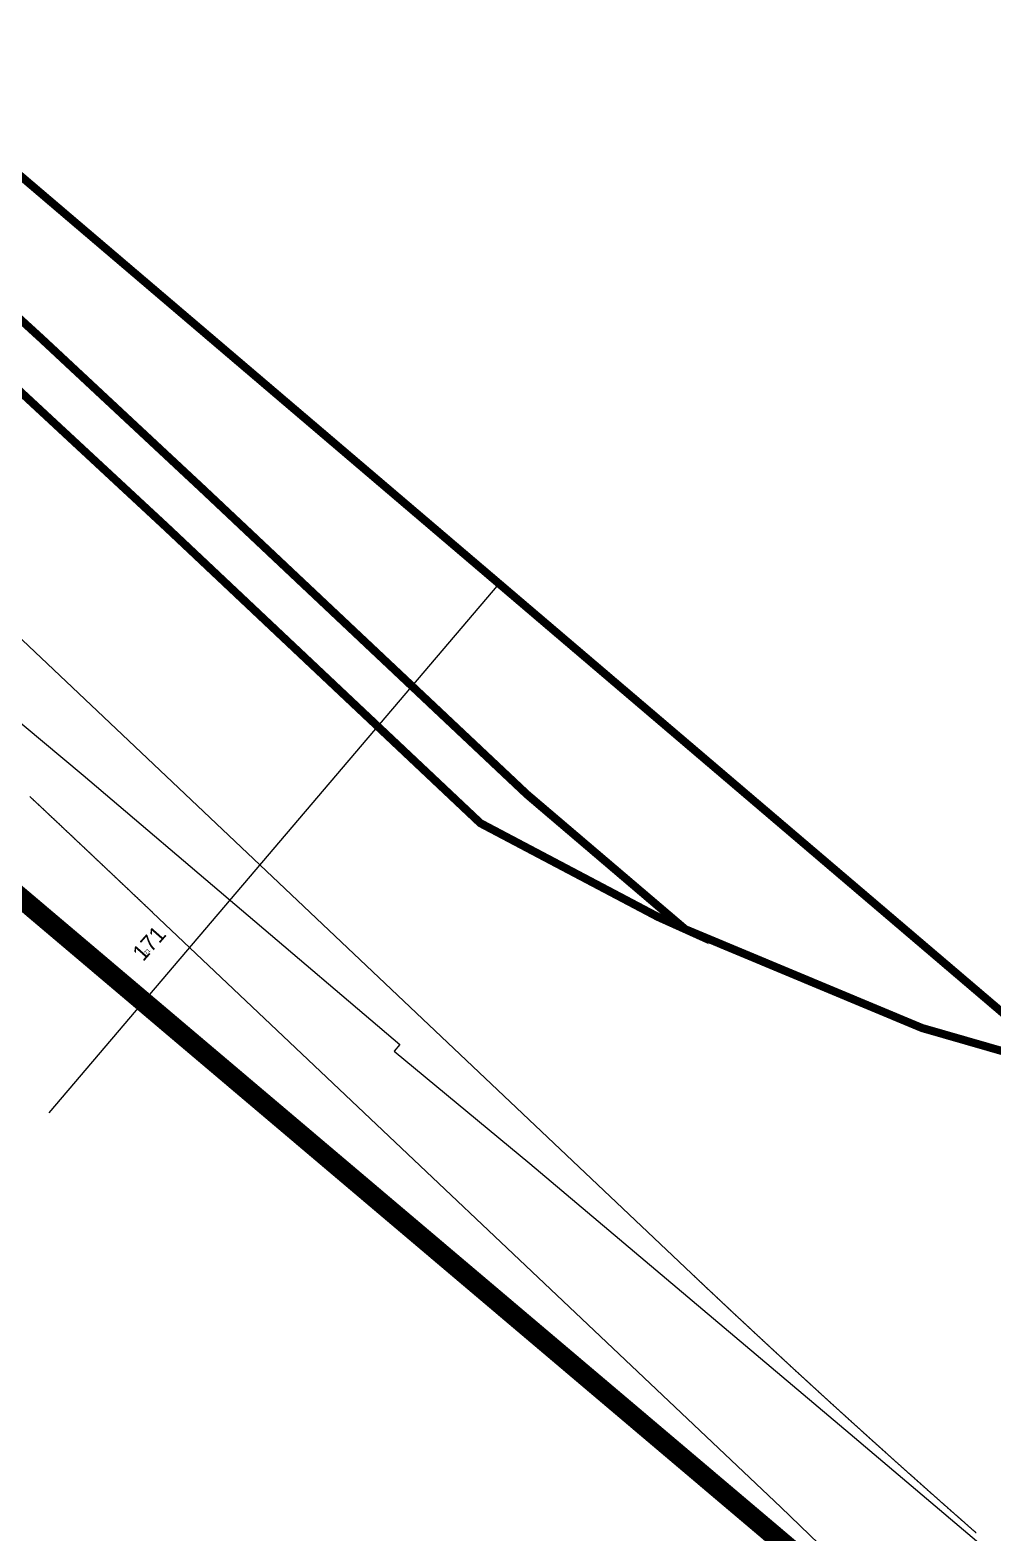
# Model space of a CAD drawing. Extents: x 174934 to 192674, y 648863 to 672607.
# Drawn here: x 182611.9 to 182849.7, y 658775.8 to 659146.6 of the extents above; entities that cross this region are included whole.
import ezdxf

# ---------------------------------------------------------------- set-up
doc = ezdxf.new("R2010")
doc.units = 0
for name, pattern in [('ACAD_ISO03W100', [30, 12, -18]), ('KB', [11, 7, -1.5, 1, -1.5]), ('Over', [13.5, 7, -1.5, 1, -1.5, 1, -1.5]), ('Under', [19.5, 7, -1.5, 7, -1.5, 1, -1.5])]:
    doc.linetypes.add(name, pattern=pattern)
for name, color, linetype, lineweight in [('dim', 255, 'Continuous', 0), ('limerhav', 7, 'ACAD_ISO03W100', 0), ('lishiput', 1, 'KB', 0), ('pbitul', 14, 'Continuous', 0), ('pmisover', 202, 'Over', 0), ('pmisunder', 202, 'Under', 0)]:
    doc.layers.add(name, color=color, linetype=linetype, lineweight=lineweight)
doc.layers.add('HEB_ENTITY', color=3, linetype='Continuous')
doc.styles.get("Standard").update_dxf_attribs({"font": 'HEBTXT'})

# ---------------------------------------------------------------- blocks, each defined once
blk = doc.blocks.new('dim', base_point=(179928.9, 662855))
at = {"layer": 'dim', "linetype": 'ByBlock'}
blk.add_attdef('NUMBER', (179928.9, 662855), '', height=20, dxfattribs=at)
blk = doc.blocks.new('HEB_ENTITY', base_point=(181159.32, 660193.8))
at = {"layer": 'HEB_ENTITY', "linetype": 'ByBlock'}
blk.add_attdef('VAL', (181159.32, 660193.8), '', height=1, dxfattribs=at)
at = {"layer": 'HEB_ENTITY', "linetype": 'ByBlock', "flags": 1}
for tag in ['WIDTH', 'TAG', 'XBASE', 'YBASE', 'PROMPT', 'HEIGHT', 'BLKNAME', 'BLKNUM']:
    blk.add_attdef(tag, (181159.32, 660193.8), '', height=1, dxfattribs=at)

msp = doc.modelspace()

# ---------------------------------------------------------------- linework, layer by layer
at = {"layer": 'dim', "flags": 128}
msp.add_lwpolyline([(182616.65, 658879.49), (182727.77, 659009.99)], dxfattribs=at)
at = {"layer": 'limerhav', "color": 7, "linetype": 'ACAD_ISO03W100', "ltscale": 1.5, "const_width": 2.5, "flags": 128}
msp.add_lwpolyline([(183271.82, 658371.38), (183199.41, 658433.06), (183162.14, 658464.44), (183105.55, 658512.19), (183082.02, 658531.94), (183037.53, 658569.77), (182866.83, 658714.94), (182853.56, 658726.13), (182813.48, 658759.94), (182714.45, 658843.56), (182694.61, 658860.69), (182682.09, 658870.9), (182656.36, 658893), (182635.17, 658911), (182620.44, 658923.44), (182582.72, 658955.38), (182545.34, 658987.19), (182519.75, 659008.81), (182518.23, 659009.84), (182461.02, 659058.44), (182442.58, 659074.25), (182410.27, 659101.63), (182390.61, 659118), (182375.91, 659130.25), (182328.89, 659170.31), (182313.98, 659183.13), (182304.72, 659190.88), (182301.05, 659194.31), (182293.5, 659200.44), (182281.09, 659210.94), (182258.05, 659230.66), (182256.88, 659231.54), (182248.69, 659238.56), (182246.97, 659240), (182235.56, 659249.75), (182231, 659253.69), (182209.16, 659272.44), (182196.94, 659283.13), (182185.55, 659292.88), (182174.11, 659302.31), (182163.25, 659312.25), (182140.25, 659331.94), (182117.83, 659351.38), (182095.19, 659370.94), (182072.14, 659390.69), (182049.34, 659410.38), (182034.22, 659423.08), (182026.19, 659430.06), (182003.27, 659449.19), (181980.42, 659468.56), (181963.5, 659483), (181923.98, 659516.38), (181848.23, 659581.06), (181847.59, 659581.38), (181839.03, 659588.75), (181825.3, 659600.05), (181831.11, 659595.44), (181829.84, 659596.63), (181826.77, 659599.25), (181818.67, 659606.06), (181706.66, 659701.13), (181681, 659722.88), (181610.12, 659783.12), (181586.23, 659803.88), (181531.81, 659850.56), (181506.59, 659872.13), (181493.89, 659883), (181475.54, 659898.46), (181455.94, 659915.13), (181417.86, 659947.69), (181398.84, 659963.63), (181379.7, 659980), (181341.72, 660012.38), (181303.7, 660044.75), (181265.53, 660077.25), (181244.69, 660095), (181240.25, 660098.69), (181227.42, 660109.56), (181189.28, 660142.06), (181146.57, 660178.05), (181125.31, 660152.81), (181121.5, 660148.25), (181105.98, 660130.13), (181076.07, 660094.47), (181060.77, 660076), (181050.17, 660063.25), (181036.92, 660047.25), (181024.73, 660032.4), (181010.31, 660015.56), (180997.06, 659999.38), (180987.2, 659987.75), (180984.94, 659985.03), (180976.86, 659973.36), (180952.34, 659989.56), (180904.2, 660013.19), (180874.41, 660025), (180847.47, 660033.94), (180824.58, 660040.31), (180683.66, 660156.63), (180670.58, 660162.31), (180665.72, 660162.69), (180666.86, 660144.75), (180669.13, 660138), (180661.88, 660136.5), (180636.66, 660145.75), (180608.3, 660157.63), (180554.66, 660183.06), (180513.52, 660198.31), (180475.63, 660213.69), (180464.47, 660216.69), (180458.41, 660216.44), (180431.44, 660166.69), (180421.92, 660142.81), (180398.13, 660094.19), (180363.98, 660033.13), (180430.28, 659991), (180489.56, 659954.87), (180519.45, 659932.63), (180549.84, 659908.13), (180578.39, 659883.56), (180575.36, 659869.52), (180788.04, 659715.94), (180873.97, 659640.02), (181255.16, 659280.36), (181137.28, 659267.75), (181375.13, 659045.13), (181494.5, 658926.69), (181529.22, 658890.5), (181617.06, 658794.49), (181668.21, 658842.77), (181668.8, 658843.36), (181683.36, 658831.86), (181693.55, 658824.15), (181719.81, 658801.92), (181734.51, 658787.01), (181754.73, 658764.84), (181775.91, 658744.82), (181773, 658742.35), (181806.03, 658700.34), (181911.23, 658562), (182011.41, 658432.2), (182011.88, 658434.66), (182131.56, 658277.25), (182213.66, 658153.56), (182352.3, 657913.75), (182356.22, 657918.75), (182369.28, 657896.99), (182454.52, 657754.94), (182537.45, 657619.56), (182551.88, 657594.5), (182554.8, 657597.34), (182565.19, 657580.81), (182574.34, 657593.21), (182576.59, 657589.31), (182584.63, 657576.94), (182632.05, 657500), (182639.61, 657487.77), (182671.45, 657437.34), (182674.98, 657459.75), (182681.36, 657474.56), (182694.86, 657492.11), (182849.69, 657693.31), (182895.08, 657759.81), (182974.89, 657889.37), (183271.82, 658371.38)], dxfattribs=at)
at = {"layer": 'lishiput', "color": 164, "linetype": 'KB', "lineweight": 0, "ltscale": 5, "const_width": 5, "flags": 128}
msp.add_lwpolyline([(190795.24, 653194.33), (190798.08, 653216), (190800.97, 653259.44), (190800.73, 653262.13), (190805.67, 653360), (190810.33, 653461.44), (190813.58, 653524.31), (190815.31, 653576.06), (190817.59, 653623.44), (190819.2, 653663.19), (190820.25, 653688.31), (190822.64, 653747.19), (190823.03, 653762.75), (190825.28, 653808.13), (190827.47, 653861.38), (190829.27, 653901), (190831.7, 653946.38), (190831.97, 653957), (190832.16, 653962.38), (190832.88, 653982.19), (190834.03, 654014.75), (190835.69, 654063), (190838.13, 654108.13), (190838.45, 654117.87), (190839.82, 654158.97), (190841.98, 654205.39), (190774.55, 654252.89), (190693.87, 654324.75), (190509.69, 654457.97), (190390.42, 654557.88), (190353.58, 654587.68), (190336.04, 654592.94), (190220, 654684.86), (190160.36, 654723.42), (190098.97, 654749.71), (189965.66, 654816.32), (189825.34, 654875.92), (189701.88, 654926.88), (189561.91, 655002.46), (189559.06, 655003.26), (189557.05, 655003.99), (189555.06, 655004.74), (189553.08, 655005.54), (189551.12, 655006.36), (189549.17, 655007.22), (189547.24, 655008.12), (189545.32, 655009.05), (189543.19, 655010.13), (189540.79, 655011.36), (189538.41, 655012.64), (189536.05, 655013.96), (189533.72, 655015.32), (189531.4, 655016.72), (189529.12, 655018.16), (189526.86, 655019.63), (189524.62, 655021.15), (189522.41, 655022.71), (189520.23, 655024.31), (189518.08, 655025.94), (189515.96, 655027.61), (189513.86, 655029.32), (189509.98, 655032.66), (189487.31, 655057.26), (189412.66, 655146.94), (189339.16, 655217.44), (189236.85, 655339.77), (189140.58, 655463.83), (189127.45, 655467.29), (189008.72, 655599), (188960.05, 655657.44), (188917.63, 655699.19), (188905.55, 655710.81), (188846.69, 655759.38), (188782.89, 655802.38), (188716.28, 655838), (188644.23, 655867.25), (188569.7, 655889.44), (188491.75, 655904.63), (188413.59, 655910.94), (188403.08, 655911.25), (188403.67, 655911.75), (188363.36, 655918.66), (188236.19, 655914.05), (188145.98, 655891.89), (188071.31, 655867.71), (188000.8, 655842.15), (187935.12, 655806.22), (187869.52, 655752.82), (187670.8, 655609.11), (187639.69, 655653.32), (187603.74, 655728.62), (187579.67, 655788.5), (187517.19, 655954.17), (187317.62, 656461.24), (187216.47, 656679), (187211.42, 656692.27), (187199.47, 656723.94), (187189.89, 656749.06), (187184.25, 656764.06), (187179.72, 656775.89), (187172.02, 656796), (187168.56, 656804.83), (187159.39, 656829.69), (187153.86, 656844.31), (187148.88, 656857.52), (187136.01, 656892.19), (187124.59, 656923.47), (187118.14, 656940.44), (187116.36, 656945.2), (187112.11, 656956.75), (187106.62, 656971.15), (187094.66, 657002.92), (187083.48, 657032.84), (187075.65, 657053.69), (187073.31, 657059.38), (187064.44, 657082.94), (187040.83, 657145.61), (187033.64, 657164.69), (187025.1, 657187.85), (187022.14, 657195.89), (187017.58, 657208.25), (187008.94, 657230.75), (187005, 657238.38), (187000.31, 657246.5), (186995.84, 657254.5), (186990.45, 657264), (186985.86, 657271.27), (186984.25, 657273.43), (186983.03, 657275), (186981.78, 657276.55), (186980.51, 657278.08), (186979.2, 657279.59), (186977.88, 657281.07), (186976.52, 657282.54), (186975.15, 657283.97), (186973.74, 657285.38), (186972.32, 657286.77), (186970.87, 657288.13), (186969.39, 657289.47), (186967.89, 657290.78), (186966.37, 657292.07), (186964.83, 657293.33), (186963.27, 657294.56), (186961.68, 657295.76), (186960.07, 657296.93), (186953.31, 657301), (186947.61, 657304.44), (186927.05, 657314.6), (186917.78, 657319.19), (186903.26, 657326.33), (186871.19, 657342.06), (186863.08, 657345.31), (186854.95, 657348.75), (186849.59, 657350.83), (186841.77, 657353.86), (186815.77, 657363.94), (186793.38, 657372.63), (186765.05, 657383.7), (186753.58, 657388.19), (186726.27, 657397.69), (186702.84, 657404.13), (186678.47, 657411.13), (186326.71, 657430.73), (186001.44, 657393.8), (185966.6, 657561.45), (185581.86, 657492.49), (185570.36, 657599.2), (185949.84, 657663.22), (185910.69, 657877.26), (186107.82, 657909.28), (186115.38, 657957.31), (186111.27, 657995.07), (186103.88, 658028.72), (186094.02, 658057.45), (186071.85, 658092.74), (186034.06, 658137.89), (186110.45, 658225.71), (186130.99, 658204.37), (186141.66, 658180.57), (186170.41, 658149.38), (186194.23, 658119.01), (186204.09, 658091.1), (186209.02, 658038.57), (186212.3, 657943.36), (186349.47, 657936.79), (186355.22, 657977.01), (186406.97, 657975.37), (186461.53, 657976.17), (186502.6, 657977.82), (186539.56, 657978.64), (186584.74, 657983.56), (186626.63, 657995.05), (186664.41, 658015.57), (186702.2, 658036.09), (186732.59, 658054.97), (186767.08, 658079.6), (186811.85, 658116.03), (186874.27, 658174.31), (186820.49, 658207.24), (186763.56, 658244.18), (186647.47, 658314.38), (186590.65, 658348.87), (186566.65, 658332.19), (186536.09, 658310.9), (186517.33, 658298), (186474.21, 658268.32), (186424.12, 658234.12), (186423.17, 658233.48), (186389.98, 658210.43), (186264.73, 658236.37), (186268.05, 658250.3), (186268.21, 658250.95), (186322.88, 658479.4), (186326.25, 658493.96), (186339.25, 658550.13), (186360.64, 658642.59), (186382.58, 658735.57), (186382.94, 658737.09), (185899.63, 658856.72), (185899.31, 658855.34), (185883.11, 658785.83), (185847.64, 658629.49), (185844.41, 658617.84), (185842.54, 658614.51), (185840.14, 658604.62), (185838.48, 658596.78), (185823.62, 658596.6), (185799.25, 658593.6), (185792.17, 658591.24), (185772.8, 658584.06), (185761.81, 658579.24), (185754.16, 658574.43), (185748.62, 658571.15), (185729.5, 658550), (185726.7, 658546.87), (185715.34, 658536.71), (185712.5, 658534.86), (185712.33, 658534.79), (185709.41, 658533.73), (185705.18, 658533.38), (185700.67, 658533.38), (185697.51, 658534.15), (185694.06, 658535.63), (185691.18, 658537.41), (185686.87, 658540.33), (185674.95, 658551.21), (185623.1, 658615.33), (185619.18, 658620.77), (185618.63, 658621.49), (185616.41, 658624.38), (185602.83, 658642.03), (185599.73, 658646.83), (185596.84, 658651.3), (185593.08, 658658.24), (185592.59, 658659.15), (185592.09, 658660.26), (185588.66, 658667.98), (185585.76, 658674.02), (185584.63, 658676.37), (185583.75, 658678.77), (185580.7, 658687.05), (185577.32, 658697.95), (185576.37, 658703.27), (185576.02, 658705.23), (185574.38, 658715.3), (185574.13, 658719.95), (185574.03, 658722.19), (185573.99, 658723.34), (185574.08, 658725.43), (185574.16, 658727.38), (185574.56, 658731.17), (185575.49, 658736.02), (185576.19, 658738.92), (185576.31, 658739.42), (185577.45, 658743.13), (185579.24, 658747.63), (185580.92, 658751.17), (185581.95, 658753.22), (185582.7, 658754.71), (185584.7, 658758.21), (185586.88, 658761.78), (185588.95, 658764.6), (185594.53, 658770.89), (185595.28, 658771.74), (185595.95, 658772.57), (185596.45, 658773.21), (185596.92, 658773.85), (185597.32, 658774.46), (185597.88, 658775.35), (185598.56, 658776.75), (185598.74, 658777.25), (185598.99, 658778.28), (185599.17, 658779.46), (185599.17, 658780.39), (185598.92, 658789.35), (185598.53, 658792.61), (185598.14, 658794.09), (185597.71, 658795.78), (185597.22, 658797.55), (185596.76, 658799.2), (185593.11, 658807.18), (185592.46, 658808.6), (185591.13, 658811.22), (185589.1, 658814.11), (185587.38, 658816.5), (185586.92, 658817.11), (185585.49, 658819.04), (185584.42, 658820.24), (185583.77, 658820.97), (185582.57, 658822.41), (185581.74, 658823.4), (185579.63, 658825.47), (185577.34, 658827.5), (185574.95, 658829.36), (185572.41, 658831.08), (185569.7, 658832.65), (185567.08, 658833.85), (185550.56, 658841.31), (185535.8, 658847.03), (185523.79, 658851.06), (185508.23, 658854.1), (185480.68, 658859.91), (185471.99, 658861.41), (185457.79, 658863.65), (185443.25, 658866.92), (185435.6, 658869.04), (185425.76, 658872.03), (185425.76, 658872.03), (185402.19, 658878.75), (185376.73, 658888.13), (185372.8, 658889.06), (185367.91, 658889.44), (185362.47, 658889.06), (185355.98, 658886.81), (185350.14, 658882.5), (185344.25, 658877.56), (185337.84, 658871.75), (185334.05, 658867), (185332.45, 658864.94), (185330.72, 658860.31), (185326.78, 658853.06), (185324.14, 658845.13), (185322.94, 658841.44), (185322.02, 658833.81), (185321.39, 658824.88), (185321.92, 658797.88), (185322.22, 658786.94), (185320.86, 658772.88), (185320.41, 658768.88), (185319.69, 658766.25), (185317.77, 658762.38), (185315.11, 658759.13), (185312.75, 658757.88), (185306.08, 658755.13), (185289.73, 658751.19), (185281.3, 658749.5), (185275.05, 658749.31), (185268.58, 658749.63), (185259.19, 658751.06), (185253.22, 658752.31), (185244.2, 658755.38), (185238.17, 658758.25), (185231.66, 658761.63), (185221.64, 658766.81), (185198.45, 658779.56), (185187.22, 658786.44), (185178.03, 658791.5), (185167.69, 658797.63), (185158.02, 658802.44), (185145.27, 658805.81), (185134.83, 658807.75), (185124.78, 658808), (185112.56, 658807.13), (185103.35, 658805.04), (185079.13, 658793.36), (185065.97, 658782.13), (185060.14, 658776.06), (185052.47, 658767.81), (185046.41, 658760.94), (185038.44, 658750.69), (185030.67, 658740.75), (185026.17, 658739.13), (185019.66, 658739.56), (185006.36, 658743), (184996.42, 658747.75), (184988.3, 658753), (184980.91, 658760.5), (184973, 658771.63), (184965.3, 658784.63), (184961.47, 658793), (184955.3, 658807.25), (184950.73, 658823.44), (184946.36, 658842.69), (184943.98, 658860.06), (184942.63, 658871.88), (184943.17, 658882.38), (184944.92, 658892.81), (184945.19, 658897.13), (184944.55, 658900.81), (184937.17, 658914.25), (184929.33, 658928.38), (184925.73, 658933.25), (184918.5, 658942.25), (184914.11, 658946.75), (184905.31, 658955.63), (184894.8, 658965), (184884.08, 658973.88), (184877.06, 658978.44), (184864.56, 658984.13), (184852.8, 658989.13), (184846.39, 658990.75), (184834.83, 658992.19), (184816.67, 658994.19), (184802.42, 658996), (184790.8, 658997.63), (184779.58, 659001.44), (184773.61, 659006.19), (184767.25, 659012.56), (184763.09, 659019.06), (184757, 659030.5), (184753.06, 659040.19), (184747.14, 659059.72), (184745.56, 659069.03), (184746.12, 659101.17), (184745.62, 659119.64), (184744.54, 659148.84), (184741.58, 659157.36), (184740.65, 659166.2), (184742.07, 659175.31), (184747.51, 659188.89), (184750.05, 659203.81), (184750.9, 659211.11), (184750.9, 659215.86), (184750.56, 659219.08), (184748.69, 659222.13), (184745.49, 659225.4), (184733.76, 659232.37), (184712.91, 659243.88), (184688.84, 659252.03), (184666.11, 659257.19), (184655.65, 659258.38), (184645.9, 659259.56), (184632.58, 659258.38), (184616.89, 659256), (184601.67, 659252.67), (184586.35, 659244.07), (184568.06, 659239.55), (184552.76, 659236.9), (184541.65, 659235.39), (184530, 659239.16), (184513.4, 659251.65), (184493.24, 659274.22), (184479.83, 659289.29), (184468.71, 659298.42), (184458.74, 659308.67), (184447.36, 659318.02), (184437.56, 659325.47), (184427.54, 659333.41), (184418.46, 659339.58), (184410.75, 659343.78), (184400.89, 659348.26), (184391.96, 659351.7), (184380.12, 659354.38), (184368.49, 659354.55), (184354.96, 659353.15), (184341.06, 659349.35), (184323.93, 659342.96), (184296.18, 659332.85), (184278.9, 659333.55), (184264.67, 659333.8), (184246.76, 659333.49), (184227.82, 659331.69), (184207.29, 659328.8), (184187.16, 659327.21), (184174.49, 659329.42), (184162.32, 659333.95), (184149.7, 659339.88), (184138.11, 659345.92), (184129.92, 659353.7), (184122.76, 659366.34), (184116.56, 659377.54), (184112.02, 659386.6), (184105.01, 659395.79), (184099.28, 659401.81), (184093.1, 659407.99), (184087.82, 659411.6), (184081.34, 659416.27), (184072.55, 659419.7), (184063.99, 659421.84), (184055.66, 659422.43), (184046.09, 659421.86), (184037.24, 659420.56), (184028.51, 659416.9), (184019.77, 659412.3), (184010.84, 659403.21), (183998.15, 659387.43), (183993.43, 659381.57), (183989.65, 659376.08), (183983.96, 659365.34), (183980.34, 659356.35), (183977.02, 659347.37), (183972.45, 659337.28), (183966.56, 659326.47), (183964.66, 659323.38), (183961.71, 659318.6), (183955.23, 659313.08), (183950.66, 659308.76), (183945.86, 659305.16), (183936.97, 659302.28), (183924.95, 659299.64), (183912.46, 659302.76), (183897.81, 659308.76), (183880.99, 659317.88), (183865.03, 659328), (183843.7, 659296), (183831.33, 659275.53), (183823.78, 659264.06), (183816.23, 659251.44), (183812.09, 659244.53), (183809.34, 659240.04), (183777.48, 659188.42), (183771.89, 659179.42), (183754.18, 659150.96), (183750.85, 659145.36), (183742.85, 659131.79), (183709.5, 659077.28), (183696.22, 659055.47), (183665.71, 659005.13), (183664.79, 659003.65), (183662.28, 658999.6), (183653.66, 658985.73), (183642.76, 658968.61), (183637.5, 658960.36), (183614.99, 658925.09), (183611.72, 658919.94), (183606.36, 658911.49), (183571.86, 658857.12), (183539.92, 658806.75), (183530.93, 658792.58), (183527.48, 658787.14), (183517.98, 658772.19), (183517.78, 658771.86), (183513.15, 658764.56), (183502.48, 658747.73), (183497.97, 658740.64), (183497.89, 658740.5), (183476.18, 658706.26), (183444.18, 658655.82), (183440.36, 658649.8), (183419.89, 658617.55), (183283.65, 658418.1), (183259.08, 658385.53), (183243.85, 658395.21), (183082.02, 658531.94), (182866.83, 658714.94), (182375.91, 659130.25), (182174.11, 659302.31), (182049.34, 659410.38), (181613.72, 659780.06), (181493.89, 659883), (181146.58, 660178.06), (180975.89, 659974), (180952.34, 659989.56), (180904.2, 660013.19), (180874.41, 660025), (180847.47, 660033.94), (180824.58, 660040.31), (180683.66, 660156.63), (180670.58, 660162.31), (180665.72, 660162.69), (180666.86, 660144.75), (180669.13, 660138), (180661.88, 660136.5), (180636.66, 660145.75), (180608.3, 660157.63), (180554.66, 660183.06), (180513.52, 660198.31), (180475.63, 660213.69), (180464.47, 660216.69), (180458.41, 660216.44), (180431.44, 660166.69), (180421.92, 660142.81), (180398.13, 660094.19), (180363.98, 660033.13), (180430.28, 659991), (180482.06, 659959.44), (180495.09, 659950.75), (180519.45, 659932.63), (180549.84, 659908.13), (180578.39, 659883.56), (180575.36, 659869.52)], dxfattribs=at)
at = {"layer": 'pbitul', "flags": 128}
for points in [[(182402.66, 659150.75), (182426.53, 659130.81), (182462.17, 659100.56), (182478.86, 659086.44), (182556.02, 659020.81), (182566.19, 659011.88), (182625.08, 658962.75), (182703.24, 658896.3), (182701.88, 658894.66), (182735.36, 658866.94), (182814.45, 658800.31), (182953.27, 658682.73)], [(182377, 659133), (182392.11, 659119.84), (182409.06, 659105.75), (182427.16, 659090.05), (182432.47, 659085.43), (182456.74, 659062.23), (182519.75, 659008.81), (182597.91, 658942.44), (182635.17, 658911), (182656.36, 658893), (182682.09, 658870.9), (182694.61, 658860.69), (182714.45, 658843.56), (182763.97, 658801.75), (182833.52, 658743.03)], [(182845.55, 658775.82), (182845.47, 658775.88), (182845.39, 658775.95), (182845.32, 658776.01), (182845.24, 658776.08), (182845.17, 658776.15), (182845.09, 658776.21), (182845.02, 658776.28), (182844.94, 658776.34), (182844.87, 658776.41), (182844.79, 658776.48), (182844.72, 658776.54), (182844.64, 658776.61), (182844.57, 658776.67), (182844.49, 658776.74), (182844.42, 658776.81), (182844.34, 658776.87), (182844.27, 658776.94), (182844.19, 658777), (182844.12, 658777.07), (182844.04, 658777.14), (182843.97, 658777.2), (182843.89, 658777.27), (182843.82, 658777.33), (182843.74, 658777.4), (182843.67, 658777.47), (182843.59, 658777.53), (182843.52, 658777.6), (182843.44, 658777.66), (182843.37, 658777.73), (182843.29, 658777.8), (182843.21, 658777.86), (182843.14, 658777.93), (182843.06, 658777.99), (182842.99, 658778.06), (182842.91, 658778.13), (182842.84, 658778.19), (182842.76, 658778.26), (182842.69, 658778.32), (182842.61, 658778.39), (182842.54, 658778.46), (182842.46, 658778.52), (182842.39, 658778.59), (182842.31, 658778.65), (182842.24, 658778.72), (182842.16, 658778.79), (182842.09, 658778.85), (182842.01, 658778.92), (182841.94, 658778.98), (182841.86, 658779.05), (182841.79, 658779.12), (182841.71, 658779.18), (182841.64, 658779.25), (182841.56, 658779.31), (182841.49, 658779.38), (182841.41, 658779.45), (182841.34, 658779.51), (182841.26, 658779.58), (182841.19, 658779.64), (182841.11, 658779.71), (182841.04, 658779.78), (182840.96, 658779.84), (182840.89, 658779.91), (182840.81, 658779.98), (182840.74, 658780.04), (182840.66, 658780.11), (182840.59, 658780.17), (182840.51, 658780.24), (182840.44, 658780.31), (182840.36, 658780.37), (182840.29, 658780.44), (182840.21, 658780.5), (182840.14, 658780.57), (182840.06, 658780.64), (182839.99, 658780.7), (182839.91, 658780.77), (182839.84, 658780.83), (182839.76, 658780.9), (182839.69, 658780.97), (182839.61, 658781.03), (182839.54, 658781.1), (182839.46, 658781.17), (182839.39, 658781.23), (182839.31, 658781.3), (182839.24, 658781.36), (182839.16, 658781.43), (182839.09, 658781.5), (182839.01, 658781.56), (182838.94, 658781.63), (182838.86, 658781.69), (182838.79, 658781.76), (182838.71, 658781.83), (182838.64, 658781.89), (182838.56, 658781.96), (182838.49, 658782.03), (182838.41, 658782.09), (182838.34, 658782.16), (182838.26, 658782.22), (182838.19, 658782.29), (182838.11, 658782.36), (182838.04, 658782.42), (182837.96, 658782.49), (182837.89, 658782.55), (182837.81, 658782.62), (182837.74, 658782.69), (182837.66, 658782.75), (182837.59, 658782.82), (182837.51, 658782.89), (182837.44, 658782.95), (182837.36, 658783.02), (182837.29, 658783.08), (182837.21, 658783.15), (182837.14, 658783.22), (182837.06, 658783.28), (182836.99, 658783.35), (182836.91, 658783.42), (182836.84, 658783.48), (182836.76, 658783.55), (182836.69, 658783.61), (182836.61, 658783.68), (182836.54, 658783.75), (182836.46, 658783.81), (182836.39, 658783.88), (182836.31, 658783.95), (182836.24, 658784.01), (182836.16, 658784.08), (182836.09, 658784.14), (182836.01, 658784.21), (182835.94, 658784.28), (182835.86, 658784.34), (182835.79, 658784.41), (182835.72, 658784.48), (182835.64, 658784.54), (182835.57, 658784.61), (182835.49, 658784.68), (182835.42, 658784.74), (182835.34, 658784.81), (182835.27, 658784.87), (182835.19, 658784.94), (182835.12, 658785.01), (182835.04, 658785.07), (182834.97, 658785.14), (182834.89, 658785.21), (182834.82, 658785.27), (182834.74, 658785.34), (182834.67, 658785.4), (182834.59, 658785.47), (182834.52, 658785.54), (182834.44, 658785.6), (182834.37, 658785.67), (182834.29, 658785.74), (182834.22, 658785.8), (182834.14, 658785.87), (182834.07, 658785.94), (182833.99, 658786), (182833.92, 658786.07), (182833.84, 658786.13), (182833.77, 658786.2), (182833.69, 658786.27), (182833.62, 658786.33), (182833.55, 658786.4), (182833.47, 658786.47), (182833.4, 658786.53), (182833.32, 658786.6), (182833.25, 658786.67), (182833.17, 658786.73), (182833.1, 658786.8), (182833.02, 658786.86), (182832.95, 658786.93), (182832.87, 658787), (182832.8, 658787.06), (182832.72, 658787.13), (182832.65, 658787.2), (182832.57, 658787.26), (182832.5, 658787.33), (182832.42, 658787.4), (182832.35, 658787.46), (182832.27, 658787.53), (182832.2, 658787.6), (182832.12, 658787.66), (182832.05, 658787.73), (182831.98, 658787.79), (182831.9, 658787.86), (182831.83, 658787.93), (182831.75, 658787.99), (182831.68, 658788.06), (182831.6, 658788.13), (182831.53, 658788.19), (182831.45, 658788.26), (182831.38, 658788.33), (182831.3, 658788.39), (182831.23, 658788.46), (182831.15, 658788.53), (182831.08, 658788.59), (182831, 658788.66), (182830.93, 658788.73), (182830.85, 658788.79), (182830.78, 658788.86), (182830.71, 658788.92), (182830.63, 658788.99), (182830.56, 658789.06), (182830.48, 658789.12), (182830.41, 658789.19), (182830.33, 658789.26), (182830.26, 658789.32), (182830.18, 658789.39), (182830.11, 658789.46), (182830.03, 658789.52), (182829.96, 658789.59), (182829.88, 658789.66), (182829.81, 658789.72), (182829.73, 658789.79), (182829.66, 658789.86), (182829.58, 658789.92), (182829.51, 658789.99), (182829.44, 658790.06), (182829.36, 658790.12), (182829.29, 658790.19), (182829.21, 658790.26), (182829.14, 658790.32), (182829.06, 658790.39), (182828.99, 658790.45), (182828.91, 658790.52), (182828.84, 658790.59), (182828.76, 658790.65), (182828.69, 658790.72), (182828.61, 658790.79), (182828.54, 658790.85), (182828.47, 658790.92), (182828.39, 658790.99), (182828.32, 658791.05), (182828.24, 658791.12), (182828.17, 658791.19), (182828.09, 658791.25), (182828.02, 658791.32), (182827.94, 658791.39), (182827.87, 658791.45), (182827.79, 658791.52), (182827.72, 658791.59), (182827.65, 658791.65), (182827.57, 658791.72), (182827.5, 658791.79), (182827.42, 658791.85), (182827.35, 658791.92), (182827.27, 658791.99), (182827.2, 658792.05), (182827.12, 658792.12), (182827.05, 658792.19), (182826.97, 658792.25), (182826.9, 658792.32), (182826.82, 658792.39), (182826.75, 658792.45), (182826.68, 658792.52), (182826.6, 658792.59), (182826.53, 658792.65), (182826.45, 658792.72), (182826.38, 658792.79), (182826.3, 658792.85), (182826.23, 658792.92), (182826.15, 658792.99), (182826.08, 658793.05), (182826, 658793.12), (182825.93, 658793.19), (182825.86, 658793.25), (182825.78, 658793.32), (182825.71, 658793.39), (182825.63, 658793.45), (182825.56, 658793.52), (182825.48, 658793.59), (182825.41, 658793.65), (182825.33, 658793.72), (182825.26, 658793.79), (182825.19, 658793.85), (182825.11, 658793.92), (182825.04, 658793.99), (182824.96, 658794.05), (182824.89, 658794.12), (182824.81, 658794.19), (182824.74, 658794.25), (182824.66, 658794.32), (182824.59, 658794.39), (182824.52, 658794.45), (182824.44, 658794.52), (182824.37, 658794.59), (182824.29, 658794.65), (182824.22, 658794.72), (182824.14, 658794.79), (182824.07, 658794.85), (182823.99, 658794.92), (182823.92, 658794.99), (182823.84, 658795.05), (182823.77, 658795.12), (182823.7, 658795.19), (182823.62, 658795.26), (182823.55, 658795.32), (182823.47, 658795.39), (182823.4, 658795.46), (182823.32, 658795.52), (182823.25, 658795.59), (182823.18, 658795.66), (182823.1, 658795.72), (182823.03, 658795.79), (182822.95, 658795.86), (182822.88, 658795.92), (182822.8, 658795.99), (182822.73, 658796.06), (182822.65, 658796.12), (182822.58, 658796.19), (182822.51, 658796.26), (182822.43, 658796.32), (182822.36, 658796.39), (182822.28, 658796.46), (182822.21, 658796.52), (182822.13, 658796.59), (182822.06, 658796.66), (182821.98, 658796.73), (182821.91, 658796.79), (182821.84, 658796.86), (182821.76, 658796.93), (182821.69, 658796.99), (182821.61, 658797.06), (182821.54, 658797.13), (182821.46, 658797.19), (182821.39, 658797.26), (182821.32, 658797.33), (182821.24, 658797.39), (182821.17, 658797.46), (182821.09, 658797.53), (182821.02, 658797.59), (182820.94, 658797.66), (182820.87, 658797.73), (182820.8, 658797.8), (182820.72, 658797.86), (182820.65, 658797.93), (182820.57, 658798), (182820.5, 658798.06), (182820.42, 658798.13), (182820.35, 658798.2), (182820.27, 658798.26), (182820.2, 658798.33), (182820.13, 658798.4), (182820.05, 658798.46), (182819.98, 658798.53), (182819.9, 658798.6), (182819.83, 658798.66), (182819.75, 658798.73), (182819.68, 658798.8), (182819.61, 658798.87), (182819.53, 658798.93), (182819.46, 658799), (182819.38, 658799.07), (182819.31, 658799.13), (182819.23, 658799.2), (182819.16, 658799.27), (182819.09, 658799.33), (182819.01, 658799.4), (182818.94, 658799.47), (182818.86, 658799.54), (182818.79, 658799.6), (182818.71, 658799.67), (182818.64, 658799.74), (182818.57, 658799.8), (182818.49, 658799.87), (182818.42, 658799.94), (182818.34, 658800), (182818.27, 658800.07), (182818.2, 658800.14), (182818.12, 658800.21), (182818.05, 658800.27), (182817.97, 658800.34), (182817.9, 658800.41), (182817.82, 658800.47), (182817.75, 658800.54), (182817.68, 658800.61), (182817.6, 658800.67), (182817.53, 658800.74), (182817.45, 658800.81), (182817.38, 658800.88), (182817.3, 658800.94), (182817.23, 658801.01), (182817.16, 658801.08), (182817.08, 658801.14), (182817.01, 658801.21), (182816.93, 658801.28), (182816.86, 658801.34), (182816.78, 658801.41), (182816.71, 658801.48), (182816.64, 658801.55), (182816.56, 658801.61), (182816.49, 658801.68), (182816.41, 658801.75), (182816.34, 658801.81), (182816.27, 658801.88), (182816.19, 658801.95), (182816.12, 658802.02), (182816.04, 658802.08), (182815.97, 658802.15), (182815.89, 658802.22), (182815.82, 658802.28), (182815.75, 658802.35), (182815.67, 658802.42), (182815.6, 658802.48), (182815.52, 658802.55), (182815.45, 658802.62), (182815.38, 658802.69), (182815.3, 658802.75), (182815.23, 658802.82), (182815.15, 658802.89), (182815.08, 658802.95), (182815.01, 658803.02), (182814.93, 658803.09), (182814.86, 658803.16), (182814.78, 658803.22), (182814.71, 658803.29), (182814.63, 658803.36), (182814.56, 658803.42), (182814.49, 658803.49), (182814.41, 658803.56), (182814.34, 658803.63), (182814.26, 658803.69), (182814.19, 658803.76), (182814.12, 658803.83), (182814.04, 658803.89), (182813.97, 658803.96), (182813.89, 658804.03), (182813.82, 658804.1), (182813.75, 658804.16), (182813.67, 658804.23), (182813.6, 658804.3), (182813.52, 658804.36), (182813.45, 658804.43), (182813.38, 658804.5), (182813.3, 658804.57), (182813.23, 658804.63), (182813.15, 658804.7), (182813.08, 658804.77), (182813, 658804.84), (182812.93, 658804.9), (182812.86, 658804.97), (182812.78, 658805.04), (182812.71, 658805.1), (182812.63, 658805.17), (182812.56, 658805.24), (182812.49, 658805.31), (182812.41, 658805.37), (182812.34, 658805.44), (182812.26, 658805.51), (182812.19, 658805.57), (182812.12, 658805.64), (182812.04, 658805.71), (182811.97, 658805.78), (182811.89, 658805.84), (182811.82, 658805.91), (182811.75, 658805.98), (182811.67, 658806.05), (182811.6, 658806.11), (182811.52, 658806.18), (182811.45, 658806.25), (182811.38, 658806.31), (182811.3, 658806.38), (182811.23, 658806.45), (182811.15, 658806.52), (182811.08, 658806.58), (182811.01, 658806.65), (182810.93, 658806.72), (182810.86, 658806.79), (182810.78, 658806.85), (182810.71, 658806.92), (182810.64, 658806.99), (182810.56, 658807.05), (182810.49, 658807.12), (182810.41, 658807.19), (182810.34, 658807.26), (182810.27, 658807.32), (182810.19, 658807.39), (182810.12, 658807.46), (182810.04, 658807.53), (182809.97, 658807.59), (182809.9, 658807.66), (182809.82, 658807.73), (182809.75, 658807.79), (182809.68, 658807.86), (182809.6, 658807.93), (182809.53, 658808), (182809.45, 658808.06), (182809.38, 658808.13), (182809.31, 658808.2), (182809.23, 658808.27), (182809.16, 658808.33), (182809.08, 658808.4), (182809.01, 658808.47), (182808.94, 658808.54), (182808.86, 658808.6), (182808.79, 658808.67), (182808.71, 658808.74), (182808.64, 658808.81), (182808.57, 658808.87), (182808.49, 658808.94), (182808.42, 658809.01), (182808.34, 658809.07), (182808.27, 658809.14), (182808.2, 658809.21), (182808.12, 658809.28), (182808.05, 658809.34), (182807.98, 658809.41), (182807.9, 658809.48), (182807.83, 658809.55), (182807.75, 658809.61), (182807.68, 658809.68), (182807.61, 658809.75), (182807.53, 658809.82), (182807.46, 658809.88), (182807.38, 658809.95), (182807.31, 658810.02), (182807.24, 658810.09), (182807.16, 658810.15), (182807.09, 658810.22), (182807.02, 658810.29), (182806.94, 658810.36), (182806.87, 658810.42), (182806.79, 658810.49), (182806.72, 658810.56), (182806.65, 658810.63), (182806.57, 658810.69), (182806.5, 658810.76), (182806.42, 658810.83), (182806.35, 658810.9), (182806.28, 658810.96), (182806.2, 658811.03), (182806.13, 658811.1), (182806.06, 658811.17), (182805.98, 658811.23), (182805.91, 658811.3), (182805.83, 658811.37), (182805.76, 658811.44), (182805.69, 658811.5), (182805.61, 658811.57), (182805.54, 658811.64), (182805.47, 658811.71), (182805.39, 658811.77), (182805.32, 658811.84), (182805.24, 658811.91), (182805.17, 658811.98), (182805.1, 658812.04), (182805.02, 658812.11), (182804.95, 658812.18), (182804.88, 658812.25), (182804.8, 658812.31), (182804.73, 658812.38), (182804.65, 658812.45), (182804.58, 658812.52), (182804.51, 658812.58), (182804.43, 658812.65), (182804.36, 658812.72), (182804.29, 658812.79), (182804.21, 658812.85), (182804.14, 658812.92), (182804.06, 658812.99), (182803.99, 658813.06), (182803.92, 658813.12), (182803.84, 658813.19), (182803.77, 658813.26), (182803.7, 658813.33), (182803.62, 658813.39), (182803.55, 658813.46), (182803.47, 658813.53), (182803.4, 658813.6), (182803.33, 658813.66), (182803.25, 658813.73), (182803.18, 658813.8), (182803.11, 658813.87), (182803.03, 658813.93), (182802.96, 658814), (182802.89, 658814.07), (182802.81, 658814.14), (182802.74, 658814.2), (182802.66, 658814.27), (182802.59, 658814.34), (182802.52, 658814.41), (182802.44, 658814.48), (182802.37, 658814.54), (182802.3, 658814.61), (182802.22, 658814.68), (182802.15, 658814.75), (182802.07, 658814.81), (182802, 658814.88), (182801.93, 658814.95), (182801.85, 658815.02), (182801.78, 658815.08), (182801.71, 658815.15), (182801.63, 658815.22), (182801.56, 658815.29), (182801.49, 658815.35), (182801.41, 658815.42), (182801.34, 658815.49), (182801.26, 658815.56), (182801.19, 658815.63), (182801.12, 658815.69), (182801.04, 658815.76), (182800.97, 658815.83), (182800.9, 658815.9), (182800.82, 658815.96), (182800.75, 658816.03), (182800.68, 658816.1), (182800.6, 658816.17), (182800.53, 658816.23), (182800.45, 658816.3), (182800.38, 658816.37), (182800.31, 658816.44), (182800.23, 658816.51), (182800.16, 658816.57), (182800.09, 658816.64), (182800.01, 658816.71), (182799.94, 658816.78), (182799.87, 658816.84), (182799.79, 658816.91), (182799.72, 658816.98), (182799.65, 658817.05), (182799.57, 658817.12), (182799.5, 658817.18), (182799.42, 658817.25), (182799.35, 658817.32), (182799.28, 658817.39), (182799.2, 658817.45), (182799.13, 658817.52), (182799.06, 658817.59), (182798.98, 658817.66), (182798.91, 658817.72), (182798.84, 658817.79), (182798.76, 658817.86), (182798.69, 658817.93), (182798.62, 658818), (182798.54, 658818.06), (182798.47, 658818.13), (182798.4, 658818.2), (182798.32, 658818.27), (182798.25, 658818.33), (182798.17, 658818.4), (182798.1, 658818.47), (182798.03, 658818.54), (182797.95, 658818.61), (182797.88, 658818.67), (182797.81, 658818.74), (182797.73, 658818.81), (182797.66, 658818.88), (182797.59, 658818.95), (182797.51, 658819.01), (182797.44, 658819.08), (182797.37, 658819.15), (182797.29, 658819.22), (182797.22, 658819.28), (182797.15, 658819.35), (182797.07, 658819.42), (182797, 658819.49), (182796.93, 658819.56), (182796.85, 658819.62), (182796.78, 658819.69), (182796.71, 658819.76), (182796.63, 658819.83), (182796.56, 658819.89), (182796.48, 658819.96), (182796.41, 658820.03), (182796.34, 658820.1), (182796.26, 658820.17), (182796.19, 658820.23), (182796.12, 658820.3), (182796.04, 658820.37), (182795.97, 658820.44), (182795.9, 658820.51), (182795.82, 658820.57), (182795.75, 658820.64), (182795.68, 658820.71), (182795.6, 658820.78), (182795.53, 658820.85), (182795.46, 658820.91), (182795.38, 658820.98), (182795.31, 658821.05), (182795.24, 658821.12), (182795.16, 658821.18), (182795.09, 658821.25), (182795.02, 658821.32), (182794.94, 658821.39), (182794.87, 658821.46), (182794.8, 658821.52), (182794.72, 658821.59), (182794.65, 658821.66), (182794.58, 658821.73), (182794.5, 658821.8), (182794.43, 658821.86), (182794.36, 658821.93), (182794.28, 658822), (182794.21, 658822.07), (182794.14, 658822.14), (182794.06, 658822.2), (182793.99, 658822.27), (182793.92, 658822.34), (182793.84, 658822.41), (182793.77, 658822.48), (182793.7, 658822.54), (182793.62, 658822.61), (182793.55, 658822.68), (182793.48, 658822.75), (182793.4, 658822.82), (182793.33, 658822.88), (182793.26, 658822.95), (182793.18, 658823.02), (182793.11, 658823.09), (182793.04, 658823.16), (182792.96, 658823.22), (182792.89, 658823.29), (182792.82, 658823.36), (182792.74, 658823.43), (182792.67, 658823.5), (182792.6, 658823.56), (182792.52, 658823.63), (182792.45, 658823.7), (182792.38, 658823.77), (182792.3, 658823.84), (182792.23, 658823.9), (182792.16, 658823.97), (182792.08, 658824.04), (182792.01, 658824.11), (182791.94, 658824.18), (182791.86, 658824.24), (182791.79, 658824.31), (182791.72, 658824.38), (182791.64, 658824.45), (182791.57, 658824.52), (182791.5, 658824.58), (182791.42, 658824.65), (182791.35, 658824.72), (182791.28, 658824.79), (182791.2, 658824.86), (182791.13, 658824.92), (182791.06, 658824.99), (182790.98, 658825.06), (182790.91, 658825.13), (182790.84, 658825.2), (182790.76, 658825.27), (182790.69, 658825.33), (182790.62, 658825.4), (182790.54, 658825.47), (182790.47, 658825.54), (182790.4, 658825.61), (182790.32, 658825.67), (182790.25, 658825.74), (182790.18, 658825.81), (182790.11, 658825.88), (182790.03, 658825.95), (182789.96, 658826.01), (182789.89, 658826.08), (182789.81, 658826.15), (182789.74, 658826.22), (182789.67, 658826.29), (182789.59, 658826.36), (182789.52, 658826.42), (182789.45, 658826.49), (182789.37, 658826.56), (182789.3, 658826.63), (182789.23, 658826.7), (182789.15, 658826.76), (182789.08, 658826.83), (182789.01, 658826.9), (182788.93, 658826.97), (182788.86, 658827.04), (182788.79, 658827.1), (182788.71, 658827.17), (182788.64, 658827.24), (182788.57, 658827.31), (182788.5, 658827.38), (182788.42, 658827.45), (182788.35, 658827.51), (182788.28, 658827.58), (182788.2, 658827.65), (182788.13, 658827.72), (182788.06, 658827.79), (182787.98, 658827.85), (182787.91, 658827.92), (182787.84, 658827.99), (182787.76, 658828.06), (182787.69, 658828.13), (182787.62, 658828.2), (182787.54, 658828.26), (182787.47, 658828.33), (182787.4, 658828.4), (182787.33, 658828.47), (182787.25, 658828.54), (182787.18, 658828.61), (182787.11, 658828.67), (182787.03, 658828.74), (182786.96, 658828.81), (182786.89, 658828.88), (182786.81, 658828.95), (182786.74, 658829.01), (182786.67, 658829.08), (182786.59, 658829.15), (182786.52, 658829.22), (182786.45, 658829.29), (182786.38, 658829.36), (182786.3, 658829.42), (182786.23, 658829.49), (182786.16, 658829.56), (182786.08, 658829.63), (182786.01, 658829.7), (182785.94, 658829.77), (182785.86, 658829.83), (182785.79, 658829.9), (182785.72, 658829.97), (182785.64, 658830.04), (182785.57, 658830.11), (182785.5, 658830.18), (182785.43, 658830.24), (182785.35, 658830.31), (182785.28, 658830.38), (182785.21, 658830.45), (182785.13, 658830.52), (182785.06, 658830.59), (182784.99, 658830.65), (182784.91, 658830.72), (182784.84, 658830.79), (182784.77, 658830.86), (182784.7, 658830.93), (182784.62, 658831), (182784.55, 658831.06), (182784.48, 658831.13), (182784.4, 658831.2), (182784.33, 658831.27), (182784.26, 658831.34), (182784.18, 658831.41), (182784.11, 658831.47), (182784.04, 658831.54), (182783.97, 658831.61), (182783.89, 658831.68), (182783.82, 658831.75), (182783.75, 658831.82), (182783.67, 658831.88), (182783.6, 658831.95), (182783.53, 658832.02), (182783.45, 658832.09), (182783.38, 658832.16), (182783.31, 658832.23), (182783.24, 658832.29), (182783.16, 658832.36), (182783.09, 658832.43), (182783.02, 658832.5), (182782.94, 658832.57), (182782.87, 658832.64), (182782.8, 658832.7), (182782.73, 658832.77), (182782.65, 658832.84), (182782.58, 658832.91), (182782.51, 658832.98), (182782.43, 658833.05), (182782.36, 658833.12), (182782.29, 658833.18), (182782.21, 658833.25), (182782.14, 658833.32), (182782.07, 658833.39), (182782, 658833.46), (182781.92, 658833.53), (182781.85, 658833.59), (182781.78, 658833.66), (182781.7, 658833.73), (182781.63, 658833.8), (182781.56, 658833.87), (182781.49, 658833.94), (182781.41, 658834.01), (182781.34, 658834.07), (182781.27, 658834.14), (182781.19, 658834.21), (182781.12, 658834.28), (182781.05, 658834.35), (182780.98, 658834.42), (182780.9, 658834.48), (182780.83, 658834.55), (182780.76, 658834.62), (182780.68, 658834.69), (182780.61, 658834.76), (182780.54, 658834.83), (182780.47, 658834.9), (182780.39, 658834.96), (182780.32, 658835.03), (182780.25, 658835.1), (182780.17, 658835.17), (182780.1, 658835.24), (182780.03, 658835.31), (182779.96, 658835.37), (182779.88, 658835.44), (182779.81, 658835.51), (182779.74, 658835.58), (182779.66, 658835.65), (182779.59, 658835.72), (182779.52, 658835.79), (182779.45, 658835.85), (182779.37, 658835.92), (182779.3, 658835.99), (182779.23, 658836.06), (182779.15, 658836.13), (182779.08, 658836.2), (182779.01, 658836.27), (182778.94, 658836.33), (182778.86, 658836.4), (182778.79, 658836.47), (182778.72, 658836.54), (182778.64, 658836.61), (182778.57, 658836.68), (182778.5, 658836.75), (182778.43, 658836.81), (182778.35, 658836.88), (182778.28, 658836.95), (182778.21, 658837.02), (182778.14, 658837.09), (182778.06, 658837.16), (182777.99, 658837.23), (182777.92, 658837.29), (182777.84, 658837.36), (182777.77, 658837.43), (182777.7, 658837.5), (182777.63, 658837.57), (182777.55, 658837.64), (182777.48, 658837.71), (182777.41, 658837.78), (182777.34, 658837.84), (182777.26, 658837.91), (182777.19, 658837.98), (182777.12, 658838.05), (182777.04, 658838.12), (182776.97, 658838.19), (182776.9, 658838.26), (182776.83, 658838.32), (182776.75, 658838.39), (182776.68, 658838.46), (182776.61, 658838.53), (182776.54, 658838.6), (182776.46, 658838.67), (182776.39, 658838.74), (182776.32, 658838.8), (182776.24, 658838.87), (182776.17, 658838.94), (182776.1, 658839.01), (182776.03, 658839.08), (182775.95, 658839.15), (182775.88, 658839.22), (182775.81, 658839.29), (182775.74, 658839.35), (182775.66, 658839.42), (182775.59, 658839.49), (182775.52, 658839.56), (182775.45, 658839.63), (182775.37, 658839.7), (182775.3, 658839.77), (182775.23, 658839.84), (182775.21, 658839.85), (182555.93, 659047.25)], [(182867.97, 658713.97), (182797.34, 658782.18), (182797.34, 658782.18), (182642.22, 658928.89), (182642.15, 658928.96), (182642.08, 658929.03), (182642, 658929.1), (182641.93, 658929.17), (182641.86, 658929.23), (182641.79, 658929.3), (182641.71, 658929.37), (182641.64, 658929.44), (182641.57, 658929.51), (182641.5, 658929.58), (182641.42, 658929.65), (182641.35, 658929.72), (182641.28, 658929.78), (182641.21, 658929.85), (182641.13, 658929.92), (182641.06, 658929.99), (182640.99, 658930.06), (182640.92, 658930.13), (182640.84, 658930.2), (182640.77, 658930.27), (182640.7, 658930.33), (182640.62, 658930.4), (182640.55, 658930.47), (182640.48, 658930.54), (182640.41, 658930.61), (182640.33, 658930.68), (182640.26, 658930.75), (182640.19, 658930.82), (182640.12, 658930.88), (182640.04, 658930.95), (182639.97, 658931.02), (182639.9, 658931.09), (182639.83, 658931.16), (182639.75, 658931.23), (182639.68, 658931.3), (182639.61, 658931.37), (182639.54, 658931.44), (182639.46, 658931.5), (182639.39, 658931.57), (182639.32, 658931.64), (182639.25, 658931.71), (182639.17, 658931.78), (182639.1, 658931.85), (182639.03, 658931.92), (182638.96, 658931.99), (182638.88, 658932.05), (182638.81, 658932.12), (182638.74, 658932.19), (182638.66, 658932.26), (182638.59, 658932.33), (182638.52, 658932.4), (182638.45, 658932.47), (182638.37, 658932.54), (182638.3, 658932.6), (182638.23, 658932.67), (182638.16, 658932.74), (182638.08, 658932.81), (182638.01, 658932.88), (182637.94, 658932.95), (182637.87, 658933.02), (182637.79, 658933.09), (182637.72, 658933.15), (182637.65, 658933.22), (182637.58, 658933.29), (182637.5, 658933.36), (182637.43, 658933.43), (182637.36, 658933.5), (182637.28, 658933.57), (182637.21, 658933.64), (182637.14, 658933.7), (182637.07, 658933.77), (182636.99, 658933.84), (182636.92, 658933.91), (182636.85, 658933.98), (182636.78, 658934.05), (182636.7, 658934.12), (182636.63, 658934.18), (182636.56, 658934.25), (182636.49, 658934.32), (182636.41, 658934.39), (182636.34, 658934.46), (182636.27, 658934.53), (182636.2, 658934.6), (182636.12, 658934.67), (182636.05, 658934.73), (182635.98, 658934.8), (182635.9, 658934.87), (182635.83, 658934.94), (182635.76, 658935.01), (182635.69, 658935.08), (182635.61, 658935.15), (182635.54, 658935.22), (182635.47, 658935.28), (182635.4, 658935.35), (182635.32, 658935.42), (182635.25, 658935.49), (182635.18, 658935.56), (182635.11, 658935.63), (182635.03, 658935.7), (182634.96, 658935.77), (182634.89, 658935.83), (182634.81, 658935.9), (182634.74, 658935.97), (182634.67, 658936.04), (182634.6, 658936.11), (182634.52, 658936.18), (182634.45, 658936.25), (182634.38, 658936.32), (182634.31, 658936.38), (182634.23, 658936.45), (182634.16, 658936.52), (182634.09, 658936.59), (182634.02, 658936.66), (182633.94, 658936.73), (182633.87, 658936.8), (182633.8, 658936.86), (182633.73, 658936.93), (182633.65, 658937), (182633.58, 658937.07), (182633.51, 658937.14), (182633.43, 658937.21), (182633.36, 658937.28), (182633.29, 658937.35), (182633.22, 658937.41), (182633.14, 658937.48), (182633.07, 658937.55), (182633, 658937.62), (182632.93, 658937.69), (182632.85, 658937.76), (182632.78, 658937.83), (182632.71, 658937.9), (182632.63, 658937.96), (182632.56, 658938.03), (182632.49, 658938.1), (182632.42, 658938.17), (182632.34, 658938.24), (182632.27, 658938.31), (182632.2, 658938.38), (182632.13, 658938.44), (182632.05, 658938.51), (182631.98, 658938.58), (182631.91, 658938.65), (182631.84, 658938.72), (182631.76, 658938.79), (182631.69, 658938.86), (182631.62, 658938.93), (182631.54, 658938.99), (182631.47, 658939.06), (182631.4, 658939.13), (182631.33, 658939.2), (182631.25, 658939.27), (182631.18, 658939.34), (182631.11, 658939.41), (182631.04, 658939.47), (182630.96, 658939.54), (182630.89, 658939.61), (182630.82, 658939.68), (182630.75, 658939.75), (182630.67, 658939.82), (182630.6, 658939.89), (182630.53, 658939.96), (182630.45, 658940.02), (182630.38, 658940.09), (182630.31, 658940.16), (182630.24, 658940.23), (182630.16, 658940.3), (182630.09, 658940.37), (182630.02, 658940.44), (182629.95, 658940.5), (182629.87, 658940.57), (182629.8, 658940.64), (182629.73, 658940.71), (182629.65, 658940.78), (182629.58, 658940.85), (182629.51, 658940.92), (182629.44, 658940.99), (182629.36, 658941.05), (182629.29, 658941.12), (182629.22, 658941.19), (182629.15, 658941.26), (182629.07, 658941.33), (182629, 658941.4), (182628.93, 658941.47), (182628.85, 658941.53), (182628.78, 658941.6), (182628.71, 658941.67), (182628.64, 658941.74), (182628.56, 658941.81), (182628.49, 658941.88), (182628.42, 658941.95), (182628.35, 658942.02), (182628.27, 658942.08), (182628.2, 658942.15), (182628.13, 658942.22), (182628.05, 658942.29), (182627.98, 658942.36), (182627.91, 658942.43), (182627.84, 658942.5), (182627.76, 658942.56), (182627.69, 658942.63), (182627.62, 658942.7), (182627.55, 658942.77), (182627.47, 658942.84), (182627.4, 658942.91), (182627.33, 658942.98), (182627.25, 658943.04), (182627.18, 658943.11), (182627.11, 658943.18), (182627.04, 658943.25), (182626.96, 658943.32), (182626.89, 658943.39), (182626.82, 658943.46), (182626.75, 658943.53), (182626.67, 658943.59), (182626.6, 658943.66), (182626.53, 658943.73), (182626.45, 658943.8), (182626.38, 658943.87), (182626.31, 658943.94), (182626.24, 658944.01), (182626.16, 658944.07), (182626.09, 658944.14), (182626.02, 658944.21), (182625.95, 658944.28), (182625.87, 658944.35), (182625.8, 658944.42), (182625.73, 658944.49), (182625.65, 658944.55), (182625.58, 658944.62), (182625.51, 658944.69), (182625.44, 658944.76), (182625.36, 658944.83), (182625.29, 658944.9), (182625.22, 658944.97), (182625.15, 658945.03), (182625.07, 658945.1), (182625, 658945.17), (182624.93, 658945.24), (182624.85, 658945.31), (182624.78, 658945.38), (182624.71, 658945.45), (182624.64, 658945.52), (182624.56, 658945.58), (182624.49, 658945.65), (182624.42, 658945.72), (182624.35, 658945.79), (182624.27, 658945.86), (182624.2, 658945.93), (182624.13, 658946), (182624.05, 658946.06), (182623.98, 658946.13), (182623.91, 658946.2), (182623.84, 658946.27), (182623.76, 658946.34), (182623.69, 658946.41), (182623.62, 658946.48), (182623.54, 658946.54), (182623.47, 658946.61), (182623.4, 658946.68), (182623.33, 658946.75), (182623.25, 658946.82), (182623.18, 658946.89), (182623.11, 658946.96), (182623.04, 658947.02), (182622.96, 658947.09), (182622.89, 658947.16), (182622.82, 658947.23), (182622.74, 658947.3), (182622.67, 658947.37), (182622.6, 658947.44), (182622.53, 658947.5), (182622.45, 658947.57), (182622.38, 658947.64), (182622.31, 658947.71), (182622.23, 658947.78), (182622.16, 658947.85), (182622.09, 658947.92), (182622.02, 658947.98), (182621.94, 658948.05), (182621.87, 658948.12), (182621.8, 658948.19), (182621.73, 658948.26), (182621.65, 658948.33), (182621.58, 658948.4), (182621.51, 658948.46), (182621.43, 658948.53), (182621.36, 658948.6), (182621.29, 658948.67), (182621.22, 658948.74), (182621.14, 658948.81), (182621.07, 658948.88), (182621, 658948.94), (182620.92, 658949.01), (182620.85, 658949.08), (182620.78, 658949.15), (182620.71, 658949.22), (182620.63, 658949.29), (182620.56, 658949.36), (182620.49, 658949.42), (182620.41, 658949.49), (182620.34, 658949.56), (182620.27, 658949.63), (182620.2, 658949.7), (182620.12, 658949.77), (182620.05, 658949.84), (182619.98, 658949.9), (182619.91, 658949.97), (182619.83, 658950.04), (182619.76, 658950.11), (182619.69, 658950.18), (182619.61, 658950.25), (182619.54, 658950.32), (182619.47, 658950.38), (182619.4, 658950.45), (182619.32, 658950.52), (182619.25, 658950.59), (182619.18, 658950.66), (182619.1, 658950.73), (182619.03, 658950.8), (182618.96, 658950.86), (182618.89, 658950.93), (182618.81, 658951), (182618.74, 658951.07), (182618.67, 658951.14), (182618.59, 658951.21), (182618.52, 658951.27), (182618.45, 658951.34), (182618.38, 658951.41), (182618.3, 658951.48), (182618.23, 658951.55), (182618.16, 658951.62), (182618.08, 658951.69), (182618.01, 658951.75), (182617.94, 658951.82), (182617.87, 658951.89), (182617.79, 658951.96), (182617.72, 658952.03), (182617.65, 658952.1), (182617.58, 658952.17), (182617.5, 658952.23), (182617.43, 658952.3), (182617.36, 658952.37), (182617.28, 658952.44), (182617.21, 658952.51), (182617.14, 658952.58), (182617.07, 658952.65), (182616.99, 658952.71), (182616.92, 658952.78), (182616.85, 658952.85), (182616.77, 658952.92), (182616.7, 658952.99), (182616.63, 658953.06), (182616.56, 658953.13), (182616.48, 658953.19), (182616.41, 658953.26), (182616.34, 658953.33), (182616.26, 658953.4), (182616.19, 658953.47), (182616.12, 658953.54), (182616.05, 658953.6), (182615.97, 658953.67), (182615.9, 658953.74), (182615.83, 658953.81), (182615.75, 658953.88), (182615.68, 658953.95), (182615.61, 658954.02), (182615.54, 658954.08), (182615.46, 658954.15), (182615.39, 658954.22), (182615.32, 658954.29), (182615.24, 658954.36), (182615.17, 658954.43), (182615.1, 658954.5), (182615.03, 658954.56), (182614.95, 658954.63), (182614.88, 658954.7), (182614.81, 658954.77), (182614.73, 658954.84), (182614.66, 658954.91), (182614.59, 658954.97), (182614.52, 658955.04), (182614.44, 658955.11), (182614.37, 658955.18), (182614.3, 658955.25), (182614.22, 658955.32), (182614.15, 658955.39), (182614.08, 658955.45), (182614.01, 658955.52), (182613.93, 658955.59), (182613.86, 658955.66), (182613.79, 658955.73), (182613.71, 658955.8), (182613.64, 658955.87), (182613.57, 658955.93), (182613.5, 658956), (182613.42, 658956.07), (182613.35, 658956.14), (182613.28, 658956.21), (182613.2, 658956.28), (182613.13, 658956.34), (182613.06, 658956.41), (182612.99, 658956.48), (182612.91, 658956.55), (182612.84, 658956.62), (182612.77, 658956.69), (182612.69, 658956.76), (182612.62, 658956.82), (182612.55, 658956.89), (182612.48, 658956.96), (182612.4, 658957.03), (182612.33, 658957.1), (182612.26, 658957.17), (182612.18, 658957.23), (182612.11, 658957.3), (182612.04, 658957.37), (182611.97, 658957.44), (182611.89, 658957.51)]]:
    msp.add_lwpolyline(points, dxfattribs=at)
at = {"layer": 'pmisover', "const_width": 2, "flags": 128}
msp.add_lwpolyline([(181987.52, 659641.12), (182118.19, 659529.72), (182248.86, 659418.33), (182315.76, 659361.1), (182402.11, 659287.32), (182488.38, 659213.84), (182762.22, 658980.66), (182868.88, 658889.83), (182832.14, 658900.4), (182773.68, 658924.78), (182734.59, 658958.06), (182654.53, 659033.41, 0.007337), (182534.18, 659143.39), (182467.88, 659196.75), (182353, 659294.56), (181966.25, 659623.35), (181908.06, 659675.73), (181887.99, 659692.71), (181890.83, 659696.21), (181904.34, 659712.03), (181935.24, 659685.69), (181987.52, 659641.12)], format="xyb", close=True, dxfattribs=at)
at = {"layer": 'pmisunder', "const_width": 2, "flags": 128}
msp.add_lwpolyline([(180650.34, 660688.58), (180667.41, 660674.96), (180694.43, 660653.89), (180706.15, 660644.89), (180731, 660653.48), (180797.68, 660626.44), (180858.85, 660533.83), (180953.64, 660468.29), (181192.54, 660264.2), (181437.81, 660055.61), (181656.7, 659871.38), (181899.51, 659665.93), (181957.69, 659613.57), (182136.03, 659461.96), (182439.68, 659203.69), (182459.59, 659186.74), (182525.78, 659133.46), (182586.1, 659079.14), (182645.62, 659023.94), (182684.38, 658987.43), (182723.14, 658950.92), (182766.95, 658927.81), (182773.68, 658924.78), (182734.59, 658958.06), (182654.53, 659033.41, 0.007337), (182534.18, 659143.39), (182467.88, 659196.75), (182353, 659294.56), (181966.25, 659623.35), (181908.06, 659675.73), (181887.99, 659692.71), (181890.83, 659696.21), (181779.41, 659790.47), (181668, 659884.74), (181558.55, 659976.86), (181449.11, 660068.97), (181326.38, 660173.34), (181203.66, 660277.71), (181083.99, 660379.94), (180964.33, 660482.17), (180917.96, 660514.24), (180871.58, 660546.3), (180809.29, 660640.62), (180717.44, 660677.86), (180699.99, 660671.83), (180678.17, 660688.76), (180661.1, 660702.38), (180650.34, 660688.58)], format="xyb", close=True, dxfattribs=at)

# ---------------------------------------------------------------- block references
at = {"layer": 'dim', "linetype": 'ByBlock'}
ref = msp.add_blockref('dim', (182639.87, 658916.62), dxfattribs=dict(at, xscale=0.2, yscale=0.2, zscale=0.2, rotation=48.46294611277548))
ref.add_attrib('NUMBER', '171', (182639.87, 658916.62), dxfattribs={"layer": '0', "height": 4, "rotation": 48.4629})
at = {"layer": 'HEB_ENTITY', "linetype": 'ByBlock'}
ref = msp.add_blockref('HEB_ENTITY', (182640.21, 658917.77), dxfattribs=dict(at, rotation=48.46287885759094))
ref.add_attrib('VAL', '171', (182640.21, 658917.77), dxfattribs={"layer": '0', "height": 1, "rotation": 48.4629})

doc.saveas('drawing.dxf')
